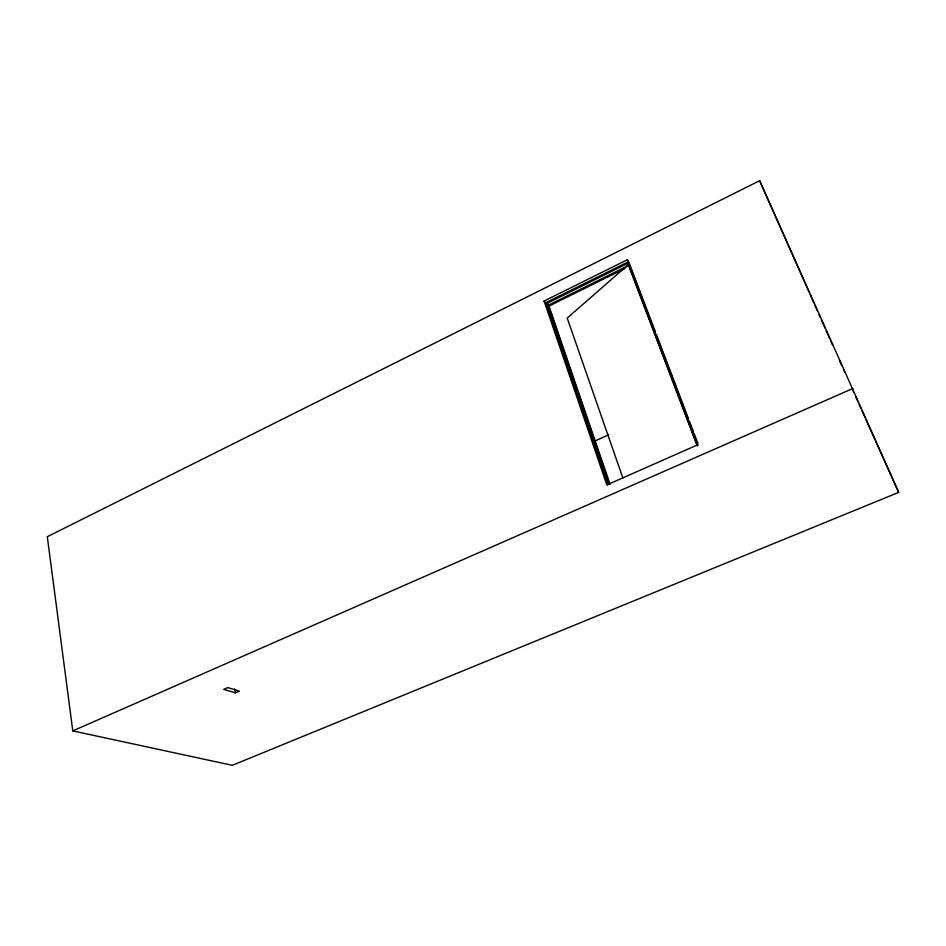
<?xml version="1.0" encoding="UTF-8"?>
<svg xmlns="http://www.w3.org/2000/svg" width="946" height="946" viewBox="0 0 946 946"><rect width="100%" height="100%" fill="white"/><g stroke="black" fill="none" stroke-linecap="round" stroke-linejoin="round"><path stroke-width="1.42" d="M627.494 265.353L567.21 318.093L622.87 477.978M759.638 180.686L47.3 536.713L72.783 730.891L232.302 765.314L898.7 492.369L759.638 180.686L808.948 291.9M544.092 301.053L627.352 259.712L628.652 261.616L545.594 302.815L544.092 301.053L606.835 484.943L697.781 444.762L627.352 259.712M545.96 303.891L629.066 262.704L655.353 331.715M609.094 484.328L547.155 303.299L548.645 305.05L629.125 265.211L630.698 269.35M548.574 306.291L624.987 268.498M594.017 441.439L608.786 434.734M72.783 730.891L852.831 388.499M235.294 692.827L239.338 691.088L227.82 687.6L223.729 689.362L235.294 692.827L234.561 688.913M898.7 492.369L895.637 485.558A497.241 1.052 65.9 0 1 875.641 441.084M810.143 294.573L813.702 302.614M814.896 305.298L817.273 310.655M819.047 314.675L820.241 317.359M821.424 320.032L824.995 328.073M826.177 330.757L829.748 338.786M656.394 334.47L688.463 418.664M689.516 421.419L693.193 431.08M694.246 433.847L697.923 443.508M631.739 272.105L635.937 283.114M637.498 287.253L664.742 358.853M665.795 361.609L669.461 371.246M670.513 374.001L679.938 398.786M680.99 401.542L684.656 411.179M685.708 413.934L689.374 423.572M691.467 429.082L694.612 437.336M696.185 441.475L697.758 445.601M629.007 265.85L697.498 445.909M627.825 263.331L697.084 445.483M548.645 305.05L610.04 484.293M549.047 307.687L609.189 483.406M548.881 309.803L557.904 336.208M545.594 302.815L607.793 484.908M875.05 439.772A497.241 1.052 65.9 0 1 865.909 419.421M864.798 416.95A497.241 1.052 65.9 0 1 862.019 410.753M860.895 408.258A497.241 1.052 65.9 0 1 859.205 404.486M858.081 401.967A497.241 1.052 65.9 0 1 855.799 396.894M853.505 391.786A497.241 1.052 65.9 0 1 851.778 387.919M844.766 372.286A497.241 1.052 65.9 0 1 843.584 369.661M841.798 365.688A497.241 1.052 65.9 0 1 839.421 360.367M832.515 344.971A497.241 1.052 65.9 0 1 830.86 341.27"/></g></svg>
